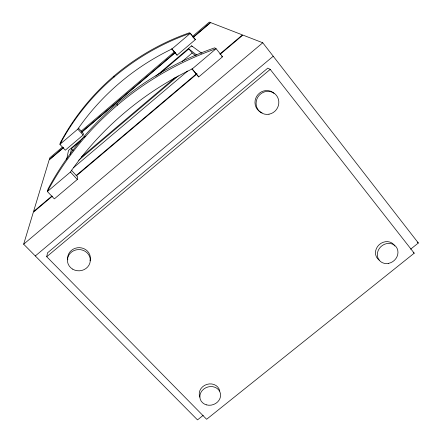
<?xml version="1.0" encoding="UTF-8"?>
<svg xmlns="http://www.w3.org/2000/svg" width="442" height="442" viewBox="0 0 442 442"><rect width="100%" height="100%" fill="white"/><g stroke="black" fill="none" stroke-linecap="round" stroke-linejoin="round"><path stroke-width="0.66" d="M191.894 68.869L198.723 76.919L222.569 56.769L216.105 48.708L214.641 47.835A277.394 250.05 -29.3 0 0 48.095 188.878L47.388 191.546L54.36 198.889L77.328 179.48L77.659 176.966L71.295 170.104M171.695 48.797L177.076 55.178L195.452 39.559L190.375 33.283L189.502 32.758A219.608 204.37 -29.8 0 0 60.344 142.744L59.919 144.357L65.294 150.197L83.14 135.025L83.339 133.506L78.499 128.147M70.306 154.672L71.444 148.661L80.88 140.644M46.73 256.714L47.521 252.841L267.802 68.118L270.217 69.394L414.204 253.183L206.624 419.276L46.73 256.714L270.217 69.394M66.626 159.628L68.516 150.424L82.72 138.357M203.215 415.32L197.497 419.9L23.658 244.188L33.316 212.276L52.272 196.248M60.344 142.744L61.908 141.412M77.809 129.125L59.919 144.357A221.657 206.044 -29.8 0 1 190.375 33.283L171.96 48.963A225.901 208.994 -30 0 0 77.809 129.125L83.14 135.025M62.383 147.131L49.786 157.849L49.272 159.545L63.438 147.495M81.278 131.059L174.176 52.018M192.546 36.388L209.342 22.1L210.386 22.503L193.066 37.233M81.809 131.871L175.225 52.41M63.3 147.932L49.139 159.976L33.531 211.558L51.952 195.988M81.648 132.324L175.513 52.487M193.342 37.321L210.646 22.603L242.448 34.912L219.823 54.046M83.77 137.462L85.35 136.119M155.844 76.223L191.618 45.83L201.867 53.349M159.518 73.842L188.872 48.902L196.679 55.09M182.198 61.449L192.187 52.974L195.27 55.465M81.334 157.103L175.584 77.234M78.67 160.28L178.209 75.952M73.4 167.789L187.607 71.074M70.422 172.043L47.388 191.546A280.681 252.553 -29.3 0 1 216.105 48.708L192.182 68.958A285.725 255.564 -29.4 0 0 70.422 172.043L77.328 179.48M76.157 175.518L196.668 73.626M76.494 175.772L197.082 73.82M220.254 54.228L242.896 35.084L262.769 42.775L418.342 243.006L410.624 249.189M23.658 244.188L262.769 42.775M35.305 255.962L273.222 56.228M194.53 38.973L195.452 39.559M221.541 56.117L222.569 56.769M417.281 242.122L418.342 243.006M413.182 252.288L414.204 253.183M71.444 148.661L73.195 150.567M171.96 48.963L177.076 55.178M192.182 68.958L198.723 76.919M188.872 48.902L192.187 52.974M191.618 45.83L192.276 46.642M190.762 34.31L191.596 35.349M192.85 36.901L194.11 38.454M113.937 76.107L114.047 77.068M117.036 103.732L117.218 105.34M262.078 112.776A11.619 11.116 -54 0 1 256.747 96.24A11.619 11.116 -54 0 1 274.001 93.312M67.775 259.791A11.376 10.558 -1.5 0 1 79.654 247.675A11.376 10.558 -1.5 0 1 90.035 260.846M379.23 260.089A10.718 9.547 -39.4 0 1 379.247 244.647A10.718 9.547 -39.4 0 1 394.817 246.012M199.878 397.131A10.431 9.177 -18.4 0 1 206.884 384.396A10.431 9.177 -18.4 0 1 219.713 391.032M388.579 263.371A10.79 9.602 -39.4 0 0 396.082 246.758A10.79 9.602 -39.4 0 0 378.269 250.327A10.79 9.602 -39.4 0 0 388.579 263.371M268.99 114.207A11.702 11.194 -53.8 0 0 276.454 95.422A11.702 11.194 -53.8 0 0 256.935 98.953A11.702 11.194 -53.8 0 0 268.99 114.207M72.549 269.095A11.453 10.63 -1.6 0 0 90.29 260.78A11.453 10.63 -1.6 0 0 73.726 250.713A11.453 10.63 -1.6 0 0 72.549 269.095M206.497 404.878A10.498 9.221 -18.4 0 0 220.481 393.739A10.498 9.221 -18.4 0 0 203.701 389.109A10.498 9.221 -18.4 0 0 206.497 404.878"/></g></svg>
